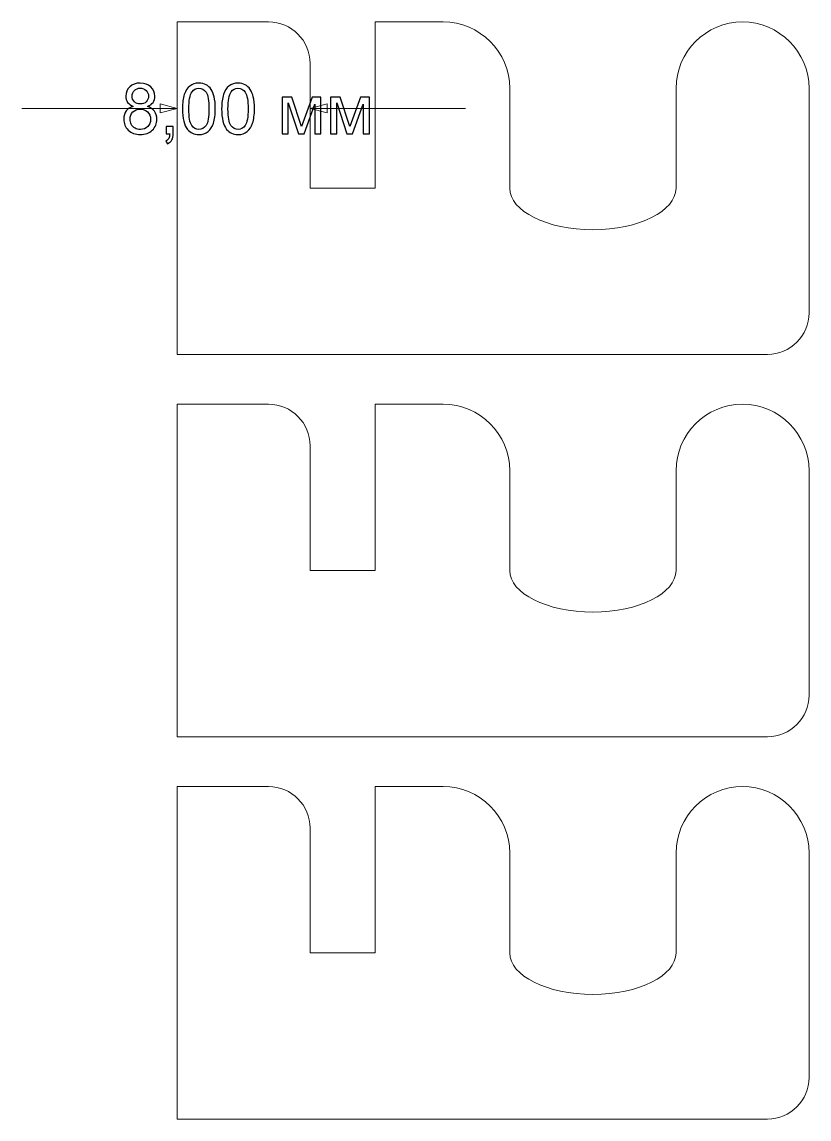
# Model space of a CAD drawing. Header units: millimetres. Extents: x -86 to 530, y -119 to 135.
# Drawn here: x 351 to 398.4, y -119.1 to -53.1 of the extents above; entities that cross this region are included whole.
import ezdxf

# ---------------------------------------------------------------- set-up
doc = ezdxf.new("R2010")
doc.units = ezdxf.units.MM
doc.header["$MEASUREMENT"] = 0
doc.layers.add('layer 2', color=7, linetype='Continuous')
doc.layers.add('layer 3', color=7, linetype='Continuous')

msp = doc.modelspace()

# ---------------------------------------------------------------- linework, layer by layer
at = {"layer": 'layer 2', "color": 242, "lineweight": 9}
for points in [[(362.8539, -53.1327), (362.8539, -53.1327), (364.3539, -53.1327), (364.3539, -53.1327), (364.3539, -53.1327), (364.3539, -53.1327), (365.8539, -53.1327), (365.8539, -53.1327), (365.8539, -53.1327), (367.2309, -53.1327), (368.3539, -54.2558), (368.3539, -55.6327), (368.3539, -55.6327), (368.3539, -55.6327), (368.3539, -57.8262), (368.3539, -57.8262), (368.3539, -57.8262), (368.3539, -57.8262), (368.3539, -63.1327), (368.3539, -63.1327), (368.3539, -63.1327), (368.3539, -63.1327), (369.8539, -63.1327), (369.8539, -63.1327), (369.8539, -63.1327), (369.8539, -63.1327), (372.267, -63.1327), (372.267, -63.1327), (372.267, -63.1327), (372.267, -63.1327), (372.267, -61.2857), (372.267, -61.2857), (372.267, -61.2857), (372.267, -61.2857), (372.267, -53.1327), (372.267, -53.1327), (372.267, -53.1327), (372.267, -53.1327), (374.8539, -53.1327), (374.8539, -53.1327), (374.8539, -53.1327), (374.8539, -53.1327), (376.1801, -53.1327), (376.1801, -53.1327), (376.1801, -53.1327), (376.1801, -53.1327), (376.3539, -53.1327), (376.3539, -53.1327), (376.3539, -53.1327), (378.5539, -53.1327), (380.3539, -54.9327), (380.3539, -57.1327), (380.3539, -57.1327), (380.3539, -57.1327), (380.3539, -63.1327), (380.3539, -63.1327), (380.3539, -63.1327), (380.3539, -64.5134), (382.5925, -65.6327), (385.3539, -65.6327), (385.3539, -65.6327), (388.1153, -65.6327), (390.3539, -64.5134), (390.3539, -63.1327), (390.3539, -63.1327), (390.3539, -63.1327), (390.3539, -57.1326), (390.3539, -57.1326), (390.3539, -57.1326), (390.3539, -54.9326), (392.1537, -53.1327), (394.3537, -53.1327), (394.3537, -53.1327), (394.3537, -53.1327), (394.3541, -53.1327), (394.3541, -53.1327), (394.3541, -53.1327), (396.5541, -53.1327), (398.3539, -54.9326), (398.3539, -57.1326), (398.3539, -57.1326), (398.3539, -57.1326), (398.3539, -70.6327), (398.3539, -70.6327), (398.3539, -70.6327), (398.3539, -72.0097), (397.2309, -73.1327), (395.8539, -73.1327), (395.8539, -73.1327), (395.8539, -73.1327), (390.3539, -73.1327), (390.3539, -73.1327), (390.3539, -73.1327), (390.3539, -73.1327), (380.3539, -73.1327), (380.3539, -73.1327), (380.3539, -73.1327), (380.3539, -73.1327), (372.3539, -73.1327), (372.3539, -73.1327), (372.3539, -73.1327), (372.3539, -73.1327), (368.3539, -73.1327), (368.3539, -73.1327), (368.3539, -73.1327), (368.3539, -73.1327), (364.3539, -73.1327), (364.3539, -73.1327), (364.3539, -73.1327), (364.3539, -73.1327), (362.8539, -73.1327), (362.8539, -73.1327), (362.8539, -73.1327), (362.8539, -73.1327), (360.3539, -73.1327), (360.3539, -73.1327), (360.3539, -73.1327), (360.3539, -73.1327), (360.3539, -70.6327), (360.3539, -70.6327), (360.3539, -70.6327), (360.3539, -70.6327), (360.3539, -55.6327), (360.3539, -55.6327), (360.3539, -55.6327), (360.3539, -55.6327), (360.3539, -53.1327), (360.3539, -53.1327), (360.3539, -53.1327), (360.3539, -53.1327), (362.8539, -53.1327), (362.8539, -53.1327)], [(362.8539, -76.1327), (362.8539, -76.1327), (364.3539, -76.1327), (364.3539, -76.1327), (364.3539, -76.1327), (364.3539, -76.1327), (365.8539, -76.1327), (365.8539, -76.1327), (365.8539, -76.1327), (367.2309, -76.1327), (368.3539, -77.2558), (368.3539, -78.6327), (368.3539, -78.6327), (368.3539, -78.6327), (368.3539, -80.8262), (368.3539, -80.8262), (368.3539, -80.8262), (368.3539, -80.8262), (368.3539, -86.1327), (368.3539, -86.1327), (368.3539, -86.1327), (368.3539, -86.1327), (369.8539, -86.1327), (369.8539, -86.1327), (369.8539, -86.1327), (369.8539, -86.1327), (372.267, -86.1327), (372.267, -86.1327), (372.267, -86.1327), (372.267, -86.1327), (372.267, -84.2857), (372.267, -84.2857), (372.267, -84.2857), (372.267, -84.2857), (372.267, -76.1327), (372.267, -76.1327), (372.267, -76.1327), (372.267, -76.1327), (374.8539, -76.1327), (374.8539, -76.1327), (374.8539, -76.1327), (374.8539, -76.1327), (376.1801, -76.1327), (376.1801, -76.1327), (376.1801, -76.1327), (376.1801, -76.1327), (376.3539, -76.1327), (376.3539, -76.1327), (376.3539, -76.1327), (378.5539, -76.1327), (380.3539, -77.9327), (380.3539, -80.1327), (380.3539, -80.1327), (380.3539, -80.1327), (380.3539, -86.1327), (380.3539, -86.1327), (380.3539, -86.1327), (380.3539, -87.5134), (382.5925, -88.6327), (385.3539, -88.6327), (385.3539, -88.6327), (388.1153, -88.6327), (390.3539, -87.5134), (390.3539, -86.1327), (390.3539, -86.1327), (390.3539, -86.1327), (390.3539, -80.1326), (390.3539, -80.1326), (390.3539, -80.1326), (390.3539, -77.9326), (392.1537, -76.1327), (394.3537, -76.1327), (394.3537, -76.1327), (394.3537, -76.1327), (394.3541, -76.1327), (394.3541, -76.1327), (394.3541, -76.1327), (396.5541, -76.1327), (398.3539, -77.9326), (398.3539, -80.1326), (398.3539, -80.1326), (398.3539, -80.1326), (398.3539, -93.6327), (398.3539, -93.6327), (398.3539, -93.6327), (398.3539, -95.0097), (397.2309, -96.1327), (395.8539, -96.1327), (395.8539, -96.1327), (395.8539, -96.1327), (390.3539, -96.1327), (390.3539, -96.1327), (390.3539, -96.1327), (390.3539, -96.1327), (380.3539, -96.1327), (380.3539, -96.1327), (380.3539, -96.1327), (380.3539, -96.1327), (372.3539, -96.1327), (372.3539, -96.1327), (372.3539, -96.1327), (372.3539, -96.1327), (368.3539, -96.1327), (368.3539, -96.1327), (368.3539, -96.1327), (368.3539, -96.1327), (364.3539, -96.1327), (364.3539, -96.1327), (364.3539, -96.1327), (364.3539, -96.1327), (362.8539, -96.1327), (362.8539, -96.1327), (362.8539, -96.1327), (362.8539, -96.1327), (360.3539, -96.1327), (360.3539, -96.1327), (360.3539, -96.1327), (360.3539, -96.1327), (360.3539, -93.6327), (360.3539, -93.6327), (360.3539, -93.6327), (360.3539, -93.6327), (360.3539, -78.6327), (360.3539, -78.6327), (360.3539, -78.6327), (360.3539, -78.6327), (360.3539, -76.1327), (360.3539, -76.1327), (360.3539, -76.1327), (360.3539, -76.1327), (362.8539, -76.1327), (362.8539, -76.1327)], [(362.8539, -99.1327), (362.8539, -99.1327), (364.3539, -99.1327), (364.3539, -99.1327), (364.3539, -99.1327), (364.3539, -99.1327), (365.8539, -99.1327), (365.8539, -99.1327), (365.8539, -99.1327), (367.2309, -99.1327), (368.3539, -100.2558), (368.3539, -101.6327), (368.3539, -101.6327), (368.3539, -101.6327), (368.3539, -103.8262), (368.3539, -103.8262), (368.3539, -103.8262), (368.3539, -103.8262), (368.3539, -109.1327), (368.3539, -109.1327), (368.3539, -109.1327), (368.3539, -109.1327), (369.8539, -109.1327), (369.8539, -109.1327), (369.8539, -109.1327), (369.8539, -109.1327), (372.267, -109.1327), (372.267, -109.1327), (372.267, -109.1327), (372.267, -109.1327), (372.267, -107.2857), (372.267, -107.2857), (372.267, -107.2857), (372.267, -107.2857), (372.267, -99.1327), (372.267, -99.1327), (372.267, -99.1327), (372.267, -99.1327), (374.8539, -99.1327), (374.8539, -99.1327), (374.8539, -99.1327), (374.8539, -99.1327), (376.1801, -99.1327), (376.1801, -99.1327), (376.1801, -99.1327), (376.1801, -99.1327), (376.3539, -99.1327), (376.3539, -99.1327), (376.3539, -99.1327), (378.5539, -99.1327), (380.3539, -100.9327), (380.3539, -103.1327), (380.3539, -103.1327), (380.3539, -103.1327), (380.3539, -109.1327), (380.3539, -109.1327), (380.3539, -109.1327), (380.3539, -110.5134), (382.5925, -111.6327), (385.3539, -111.6327), (385.3539, -111.6327), (388.1153, -111.6327), (390.3539, -110.5134), (390.3539, -109.1327), (390.3539, -109.1327), (390.3539, -109.1327), (390.3539, -103.1326), (390.3539, -103.1326), (390.3539, -103.1326), (390.3539, -100.9326), (392.1537, -99.1327), (394.3537, -99.1327), (394.3537, -99.1327), (394.3537, -99.1327), (394.3541, -99.1327), (394.3541, -99.1327), (394.3541, -99.1327), (396.5541, -99.1327), (398.3539, -100.9326), (398.3539, -103.1326), (398.3539, -103.1326), (398.3539, -103.1326), (398.3539, -116.6327), (398.3539, -116.6327), (398.3539, -116.6327), (398.3539, -118.0097), (397.2309, -119.1327), (395.8539, -119.1327), (395.8539, -119.1327), (395.8539, -119.1327), (390.3539, -119.1327), (390.3539, -119.1327), (390.3539, -119.1327), (390.3539, -119.1327), (380.3539, -119.1327), (380.3539, -119.1327), (380.3539, -119.1327), (380.3539, -119.1327), (372.3539, -119.1327), (372.3539, -119.1327), (372.3539, -119.1327), (372.3539, -119.1327), (368.3539, -119.1327), (368.3539, -119.1327), (368.3539, -119.1327), (368.3539, -119.1327), (364.3539, -119.1327), (364.3539, -119.1327), (364.3539, -119.1327), (364.3539, -119.1327), (362.8539, -119.1327), (362.8539, -119.1327), (362.8539, -119.1327), (362.8539, -119.1327), (360.3539, -119.1327), (360.3539, -119.1327), (360.3539, -119.1327), (360.3539, -119.1327), (360.3539, -116.6327), (360.3539, -116.6327), (360.3539, -116.6327), (360.3539, -116.6327), (360.3539, -101.6327), (360.3539, -101.6327), (360.3539, -101.6327), (360.3539, -101.6327), (360.3539, -99.1327), (360.3539, -99.1327), (360.3539, -99.1327), (360.3539, -99.1327), (362.8539, -99.1327), (362.8539, -99.1327)]]:
    msp.add_open_spline(points, degree=3, knots=[0, 0, 0, 0, 0.0294118, 0.0294118, 0.0294118, 0.0294118, 0.0588235, 0.0588235, 0.0588235, 0.0588235, 0.0882353, 0.0882353, 0.0882353, 0.0882353, 0.1176471, 0.1176471, 0.1176471, 0.1176471, 0.1470588, 0.1470588, 0.1470588, 0.1470588, 0.1764706, 0.1764706, 0.1764706, 0.1764706, 0.2058824, 0.2058824, 0.2058824, 0.2058824, 0.2352941, 0.2352941, 0.2352941, 0.2352941, 0.2647059, 0.2647059, 0.2647059, 0.2647059, 0.2941176, 0.2941176, 0.2941176, 0.2941176, 0.3235294, 0.3235294, 0.3235294, 0.3235294, 0.3529412, 0.3529412, 0.3529412, 0.3529412, 0.3823529, 0.3823529, 0.3823529, 0.3823529, 0.4117647, 0.4117647, 0.4117647, 0.4117647, 0.4411765, 0.4411765, 0.4411765, 0.4411765, 0.4705882, 0.4705882, 0.4705882, 0.4705882, 0.5, 0.5, 0.5, 0.5, 0.5294118, 0.5294118, 0.5294118, 0.5294118, 0.5588235, 0.5588235, 0.5588235, 0.5588235, 0.5882353, 0.5882353, 0.5882353, 0.5882353, 0.6176471, 0.6176471, 0.6176471, 0.6176471, 0.6470588, 0.6470588, 0.6470588, 0.6470588, 0.6764706, 0.6764706, 0.6764706, 0.6764706, 0.7058824, 0.7058824, 0.7058824, 0.7058824, 0.7352941, 0.7352941, 0.7352941, 0.7352941, 0.7647059, 0.7647059, 0.7647059, 0.7647059, 0.7941176, 0.7941176, 0.7941176, 0.7941176, 0.8235294, 0.8235294, 0.8235294, 0.8235294, 0.8529412, 0.8529412, 0.8529412, 0.8529412, 0.8823529, 0.8823529, 0.8823529, 0.8823529, 0.9117647, 0.9117647, 0.9117647, 0.9117647, 0.9411765, 0.9411765, 0.9411765, 0.9411765, 1, 1, 1, 1], dxfattribs=at)
at = {"layer": 'layer 3', "color": 155, "lineweight": 9}
for points in [[(360.3539, -58.6911), (360.3539, -58.6911), (360.3539, -55.8334), (360.3539, -55.8334)], [(368.3539, -58.6911), (368.3539, -58.6911), (368.3539, -55.8334), (368.3539, -55.8334)], [(360.3539, -58.3334), (360.3539, -58.3334), (351.0212, -58.3334), (351.0212, -58.3334)], [(377.6866, -58.3334), (377.6866, -58.3334), (368.3539, -58.3334), (368.3539, -58.3334)]]:
    msp.add_open_spline(points, degree=3, dxfattribs=at)
at = {"layer": 'layer 3', "color": 155}
for points, knots in [([(357.7189, -58.212), (357.5644, -58.1555), (357.4501, -58.0744), (357.3753, -57.97), (357.3753, -57.97), (357.3012, -57.8648), (357.2638, -57.7393), (357.2638, -57.5932), (357.2638, -57.5932), (357.2638, -57.3724), (357.3429, -57.1875), (357.5009, -57.0372), (357.5009, -57.0372), (357.6596, -56.887), (357.8699, -56.8115), (358.1331, -56.8115), (358.1331, -56.8115), (358.3969, -56.8115), (358.61, -56.8884), (358.7709, -57.0422), (358.7709, -57.0422), (358.9318, -57.196), (359.0122, -57.383), (359.0122, -57.6038), (359.0122, -57.6038), (359.0122, -57.7442), (358.9755, -57.867), (358.9021, -57.9707), (358.9021, -57.9707), (358.8287, -58.0751), (358.7173, -58.1555), (358.567, -58.212), (358.567, -58.212), (358.7525, -58.2727), (358.8929, -58.37), (358.9896, -58.5055), (358.9896, -58.5055), (359.0863, -58.6402), (359.1349, -58.8011), (359.1349, -58.9888), (359.1349, -58.9888), (359.1349, -59.2477), (359.0432, -59.465), (358.8605, -59.6414), (358.8605, -59.6414), (358.677, -59.8178), (358.4365, -59.906), (358.138, -59.906), (358.138, -59.906), (357.8396, -59.906), (357.599, -59.8178), (357.4155, -59.6407), (357.4155, -59.6407), (357.2328, -59.4636), (357.1411, -59.2428), (357.1411, -58.9782), (357.1411, -58.9782), (357.1411, -58.7814), (357.1912, -58.6163), (357.2913, -58.4836), (357.2913, -58.4836), (357.3915, -58.3503), (357.5341, -58.26), (357.7189, -58.212)], [0, 0, 0, 0, 0.0588235, 0.0588235, 0.0588235, 0.0588235, 0.1176471, 0.1176471, 0.1176471, 0.1176471, 0.1764706, 0.1764706, 0.1764706, 0.1764706, 0.2352941, 0.2352941, 0.2352941, 0.2352941, 0.2941176, 0.2941176, 0.2941176, 0.2941176, 0.3529412, 0.3529412, 0.3529412, 0.3529412, 0.4117647, 0.4117647, 0.4117647, 0.4117647, 0.4705882, 0.4705882, 0.4705882, 0.4705882, 0.5294118, 0.5294118, 0.5294118, 0.5294118, 0.5882353, 0.5882353, 0.5882353, 0.5882353, 0.6470588, 0.6470588, 0.6470588, 0.6470588, 0.7058824, 0.7058824, 0.7058824, 0.7058824, 0.7647059, 0.7647059, 0.7647059, 0.7647059, 0.8235294, 0.8235294, 0.8235294, 0.8235294, 0.8823529, 0.8823529, 0.8823529, 0.8823529, 1, 1, 1, 1]), ([(357.6448, -57.5798), (357.6448, -57.7237), (357.6907, -57.8409), (357.7817, -57.9319), (357.7817, -57.9319), (357.8734, -58.0229), (357.9934, -58.0687), (358.1422, -58.0687), (358.1422, -58.0687), (358.2869, -58.0687), (358.404, -58.0236), (358.495, -57.9333), (358.495, -57.9333), (358.586, -57.843), (358.6312, -57.7322), (358.6312, -57.601), (358.6312, -57.601), (358.6312, -57.4641), (358.5846, -57.3491), (358.4908, -57.256), (358.4908, -57.256), (358.3976, -57.1628), (358.2798, -57.1163), (358.138, -57.1163), (358.138, -57.1163), (357.9948, -57.1163), (357.877, -57.1621), (357.7838, -57.2531), (357.7838, -57.2531), (357.6914, -57.3441), (357.6448, -57.4528), (357.6448, -57.5798)], [0, 0, 0, 0, 0.1111111, 0.1111111, 0.1111111, 0.1111111, 0.2222222, 0.2222222, 0.2222222, 0.2222222, 0.3333333, 0.3333333, 0.3333333, 0.3333333, 0.4444444, 0.4444444, 0.4444444, 0.4444444, 0.5555556, 0.5555556, 0.5555556, 0.5555556, 0.6666667, 0.6666667, 0.6666667, 0.6666667, 0.7777778, 0.7777778, 0.7777778, 0.7777778, 1, 1, 1, 1]), ([(360.6759, -58.3594), (360.6759, -58.0017), (360.7126, -57.7124), (360.786, -57.4937), (360.786, -57.4937), (360.86, -57.2743), (360.9694, -57.1057), (361.1148, -56.9878), (361.1148, -56.9878), (361.2594, -56.87), (361.4421, -56.8115), (361.6623, -56.8115), (361.6623, -56.8115), (361.8245, -56.8115), (361.9671, -56.8439), (362.0905, -56.9095), (362.0905, -56.9095), (362.2133, -56.9751), (362.3149, -57.0697), (362.3939, -57.1932), (362.3939, -57.1932), (362.4729, -57.3159), (362.535, -57.4662), (362.5802, -57.6433), (362.5802, -57.6433), (362.626, -57.8204), (362.6486, -58.0596), (362.6486, -58.3594), (362.6486, -58.3594), (362.6486, -58.715), (362.6119, -59.0029), (362.5393, -59.2216), (362.5393, -59.2216), (362.4666, -59.441), (362.3572, -59.6097), (362.2119, -59.7282), (362.2119, -59.7282), (362.0672, -59.8467), (361.8838, -59.906), (361.6623, -59.906), (361.6623, -59.906), (361.3709, -59.906), (361.1416, -59.8023), (360.9751, -59.5941), (360.9751, -59.5941), (360.7754, -59.3401), (360.6759, -58.9288), (360.6759, -58.3594)], [0, 0, 0, 0, 0.0769231, 0.0769231, 0.0769231, 0.0769231, 0.1538462, 0.1538462, 0.1538462, 0.1538462, 0.2307692, 0.2307692, 0.2307692, 0.2307692, 0.3076923, 0.3076923, 0.3076923, 0.3076923, 0.3846154, 0.3846154, 0.3846154, 0.3846154, 0.4615385, 0.4615385, 0.4615385, 0.4615385, 0.5384615, 0.5384615, 0.5384615, 0.5384615, 0.6153846, 0.6153846, 0.6153846, 0.6153846, 0.6923077, 0.6923077, 0.6923077, 0.6923077, 0.7692308, 0.7692308, 0.7692308, 0.7692308, 0.8461538, 0.8461538, 0.8461538, 0.8461538, 1, 1, 1, 1]), ([(361.0569, -58.3608), (361.0569, -58.8597), (361.1148, -59.1913), (361.2312, -59.355), (361.2312, -59.355), (361.3476, -59.5194), (361.4915, -59.6012), (361.6623, -59.6012), (361.6623, -59.6012), (361.833, -59.6012), (361.9769, -59.5187), (362.0933, -59.3543), (362.0933, -59.3543), (362.2098, -59.1892), (362.2676, -58.8583), (362.2676, -58.3608), (362.2676, -58.3608), (362.2676, -57.862), (362.2098, -57.5304), (362.0933, -57.3667), (362.0933, -57.3667), (361.9776, -57.2023), (361.8323, -57.1205), (361.658, -57.1205), (361.658, -57.1205), (361.4873, -57.1205), (361.3504, -57.1932), (361.2481, -57.3378), (361.2481, -57.3378), (361.1204, -57.5219), (361.0569, -57.8634), (361.0569, -58.3608)], [0, 0, 0, 0, 0.1111111, 0.1111111, 0.1111111, 0.1111111, 0.2222222, 0.2222222, 0.2222222, 0.2222222, 0.3333333, 0.3333333, 0.3333333, 0.3333333, 0.4444444, 0.4444444, 0.4444444, 0.4444444, 0.5555556, 0.5555556, 0.5555556, 0.5555556, 0.6666667, 0.6666667, 0.6666667, 0.6666667, 0.7777778, 0.7777778, 0.7777778, 0.7777778, 1, 1, 1, 1]), ([(363.0303, -58.3594), (363.0303, -58.0017), (363.067, -57.7124), (363.1404, -57.4937), (363.1404, -57.4937), (363.2144, -57.2743), (363.3238, -57.1057), (363.4692, -56.9878), (363.4692, -56.9878), (363.6138, -56.87), (363.7965, -56.8115), (364.0167, -56.8115), (364.0167, -56.8115), (364.1789, -56.8115), (364.3215, -56.8439), (364.4449, -56.9095), (364.4449, -56.9095), (364.5677, -56.9751), (364.6693, -57.0697), (364.7483, -57.1932), (364.7483, -57.1932), (364.8273, -57.3159), (364.8894, -57.4662), (364.9346, -57.6433), (364.9346, -57.6433), (364.9804, -57.8204), (365.003, -58.0596), (365.003, -58.3594), (365.003, -58.3594), (365.003, -58.715), (364.9663, -59.0029), (364.8937, -59.2216), (364.8937, -59.2216), (364.821, -59.441), (364.7116, -59.6097), (364.5663, -59.7282), (364.5663, -59.7282), (364.4216, -59.8467), (364.2382, -59.906), (364.0167, -59.906), (364.0167, -59.906), (363.7253, -59.906), (363.496, -59.8023), (363.3295, -59.5941), (363.3295, -59.5941), (363.1298, -59.3401), (363.0303, -58.9288), (363.0303, -58.3594)], [0, 0, 0, 0, 0.0769231, 0.0769231, 0.0769231, 0.0769231, 0.1538462, 0.1538462, 0.1538462, 0.1538462, 0.2307692, 0.2307692, 0.2307692, 0.2307692, 0.3076923, 0.3076923, 0.3076923, 0.3076923, 0.3846154, 0.3846154, 0.3846154, 0.3846154, 0.4615385, 0.4615385, 0.4615385, 0.4615385, 0.5384615, 0.5384615, 0.5384615, 0.5384615, 0.6153846, 0.6153846, 0.6153846, 0.6153846, 0.6923077, 0.6923077, 0.6923077, 0.6923077, 0.7692308, 0.7692308, 0.7692308, 0.7692308, 0.8461538, 0.8461538, 0.8461538, 0.8461538, 1, 1, 1, 1]), ([(363.4113, -58.3608), (363.4113, -58.8597), (363.4692, -59.1913), (363.5856, -59.355), (363.5856, -59.355), (363.702, -59.5194), (363.8459, -59.6012), (364.0167, -59.6012), (364.0167, -59.6012), (364.1874, -59.6012), (364.3313, -59.5187), (364.4477, -59.3543), (364.4477, -59.3543), (364.5642, -59.1892), (364.622, -58.8583), (364.622, -58.3608), (364.622, -58.3608), (364.622, -57.862), (364.5642, -57.5304), (364.4477, -57.3667), (364.4477, -57.3667), (364.332, -57.2023), (364.1867, -57.1205), (364.0124, -57.1205), (364.0124, -57.1205), (363.8417, -57.1205), (363.7048, -57.1932), (363.6025, -57.3378), (363.6025, -57.3378), (363.4748, -57.5219), (363.4113, -57.8634), (363.4113, -58.3608)], [0, 0, 0, 0, 0.1111111, 0.1111111, 0.1111111, 0.1111111, 0.2222222, 0.2222222, 0.2222222, 0.2222222, 0.3333333, 0.3333333, 0.3333333, 0.3333333, 0.4444444, 0.4444444, 0.4444444, 0.4444444, 0.5555556, 0.5555556, 0.5555556, 0.5555556, 0.6666667, 0.6666667, 0.6666667, 0.6666667, 0.7777778, 0.7777778, 0.7777778, 0.7777778, 1, 1, 1, 1]), ([(366.6752, -57.6581), (366.6752, -57.6581), (367.2481, -57.6581), (367.2481, -57.6581), (367.2481, -57.6581), (367.2481, -57.6581), (367.8288, -59.4163), (367.8288, -59.4163), (367.8288, -59.4163), (367.8288, -59.4163), (368.4715, -57.6581), (368.4715, -57.6581), (368.4715, -57.6581), (368.4715, -57.6581), (369.0035, -57.6581), (369.0035, -57.6581), (369.0035, -57.6581), (369.0035, -57.6581), (369.0035, -59.8552), (369.0035, -59.8552), (369.0035, -59.8552), (369.0035, -59.8552), (368.631, -59.8552), (368.631, -59.8552), (368.631, -59.8552), (368.631, -59.8552), (368.631, -58.0864), (368.631, -58.0864), (368.631, -58.0864), (368.631, -58.0864), (367.984, -59.8552), (367.984, -59.8552), (367.984, -59.8552), (367.984, -59.8552), (367.651, -59.8552), (367.651, -59.8552), (367.651, -59.8552), (367.651, -59.8552), (367.0393, -58.0017), (367.0393, -58.0017), (367.0393, -58.0017), (367.0393, -58.0017), (367.0393, -59.8552), (367.0393, -59.8552), (367.0393, -59.8552), (367.0393, -59.8552), (366.6752, -59.8552), (366.6752, -59.8552), (366.6752, -59.8552), (366.6752, -59.8552), (366.6752, -57.6581), (366.6752, -57.6581)], [0, 0, 0, 0, 0.0714286, 0.0714286, 0.0714286, 0.0714286, 0.1428571, 0.1428571, 0.1428571, 0.1428571, 0.2142857, 0.2142857, 0.2142857, 0.2142857, 0.2857143, 0.2857143, 0.2857143, 0.2857143, 0.3571429, 0.3571429, 0.3571429, 0.3571429, 0.4285714, 0.4285714, 0.4285714, 0.4285714, 0.5, 0.5, 0.5, 0.5, 0.5714286, 0.5714286, 0.5714286, 0.5714286, 0.6428571, 0.6428571, 0.6428571, 0.6428571, 0.7142857, 0.7142857, 0.7142857, 0.7142857, 0.7857143, 0.7857143, 0.7857143, 0.7857143, 0.8571429, 0.8571429, 0.8571429, 0.8571429, 1, 1, 1, 1]), ([(369.5856, -57.6581), (369.5856, -57.6581), (370.1585, -57.6581), (370.1585, -57.6581), (370.1585, -57.6581), (370.1585, -57.6581), (370.7392, -59.4163), (370.7392, -59.4163), (370.7392, -59.4163), (370.7392, -59.4163), (371.3819, -57.6581), (371.3819, -57.6581), (371.3819, -57.6581), (371.3819, -57.6581), (371.9139, -57.6581), (371.9139, -57.6581), (371.9139, -57.6581), (371.9139, -57.6581), (371.9139, -59.8552), (371.9139, -59.8552), (371.9139, -59.8552), (371.9139, -59.8552), (371.5414, -59.8552), (371.5414, -59.8552), (371.5414, -59.8552), (371.5414, -59.8552), (371.5414, -58.0864), (371.5414, -58.0864), (371.5414, -58.0864), (371.5414, -58.0864), (370.8944, -59.8552), (370.8944, -59.8552), (370.8944, -59.8552), (370.8944, -59.8552), (370.5614, -59.8552), (370.5614, -59.8552), (370.5614, -59.8552), (370.5614, -59.8552), (369.9497, -58.0017), (369.9497, -58.0017), (369.9497, -58.0017), (369.9497, -58.0017), (369.9497, -59.8552), (369.9497, -59.8552), (369.9497, -59.8552), (369.9497, -59.8552), (369.5856, -59.8552), (369.5856, -59.8552), (369.5856, -59.8552), (369.5856, -59.8552), (369.5856, -57.6581), (369.5856, -57.6581)], [0, 0, 0, 0, 0.0714286, 0.0714286, 0.0714286, 0.0714286, 0.1428571, 0.1428571, 0.1428571, 0.1428571, 0.2142857, 0.2142857, 0.2142857, 0.2142857, 0.2857143, 0.2857143, 0.2857143, 0.2857143, 0.3571429, 0.3571429, 0.3571429, 0.3571429, 0.4285714, 0.4285714, 0.4285714, 0.4285714, 0.5, 0.5, 0.5, 0.5, 0.5714286, 0.5714286, 0.5714286, 0.5714286, 0.6428571, 0.6428571, 0.6428571, 0.6428571, 0.7142857, 0.7142857, 0.7142857, 0.7142857, 0.7857143, 0.7857143, 0.7857143, 0.7857143, 0.8571429, 0.8571429, 0.8571429, 0.8571429, 1, 1, 1, 1]), ([(357.5221, -58.981), (357.5221, -59.0876), (357.5468, -59.1899), (357.5961, -59.2893), (357.5961, -59.2893), (357.6455, -59.3881), (357.7203, -59.465), (357.8205, -59.5194), (357.8205, -59.5194), (357.92, -59.5737), (358.0272, -59.6012), (358.1408, -59.6012), (358.1408, -59.6012), (358.32, -59.6012), (358.4668, -59.5441), (358.5818, -59.4298), (358.5818, -59.4298), (358.6968, -59.3155), (358.754, -59.1701), (358.754, -58.9937), (358.754, -58.9937), (358.754, -58.8145), (358.6947, -58.6663), (358.5769, -58.5492), (358.5769, -58.5492), (358.4583, -58.4321), (358.3088, -58.3735), (358.1288, -58.3735), (358.1288, -58.3735), (357.9524, -58.3735), (357.8078, -58.4314), (357.6935, -58.5471), (357.6935, -58.5471), (357.5792, -58.6628), (357.5221, -58.8075), (357.5221, -58.981)], [0, 0, 0, 0, 0.1, 0.1, 0.1, 0.1, 0.2, 0.2, 0.2, 0.2, 0.3, 0.3, 0.3, 0.3, 0.4, 0.4, 0.4, 0.4, 0.5, 0.5, 0.5, 0.5, 0.6, 0.6, 0.6, 0.6, 0.7, 0.7, 0.7, 0.7, 0.8, 0.8, 0.8, 0.8, 1, 1, 1, 1]), ([(359.6987, -59.8552), (359.6987, -59.8552), (359.6987, -59.4319), (359.6987, -59.4319), (359.6987, -59.4319), (359.6987, -59.4319), (360.122, -59.4319), (360.122, -59.4319), (360.122, -59.4319), (360.122, -59.4319), (360.122, -59.8552), (360.122, -59.8552), (360.122, -59.8552), (360.122, -60.0111), (360.0945, -60.1374), (360.0387, -60.2334), (360.0387, -60.2334), (359.9837, -60.3293), (359.8955, -60.4041), (359.7749, -60.4563), (359.7749, -60.4563), (359.7749, -60.4563), (359.6733, -60.2955), (359.6733, -60.2955), (359.6733, -60.2955), (359.7523, -60.2609), (359.8101, -60.2101), (359.8468, -60.1438), (359.8468, -60.1438), (359.8842, -60.0767), (359.9054, -59.9808), (359.9096, -59.8552), (359.9096, -59.8552), (359.9096, -59.8552), (359.6987, -59.8552), (359.6987, -59.8552)], [0, 0, 0, 0, 0.1, 0.1, 0.1, 0.1, 0.2, 0.2, 0.2, 0.2, 0.3, 0.3, 0.3, 0.3, 0.4, 0.4, 0.4, 0.4, 0.5, 0.5, 0.5, 0.5, 0.6, 0.6, 0.6, 0.6, 0.7, 0.7, 0.7, 0.7, 0.8, 0.8, 0.8, 0.8, 1, 1, 1, 1])]:
    msp.add_open_spline(points, degree=3, knots=knots, dxfattribs=at)
at = {"layer": 'layer 3', "color": 155, "lineweight": 9}
for points in [[(359.3379, -58.0611), (359.3379, -58.0611), (360.3539, -58.3334), (360.3539, -58.3334), (360.3539, -58.3334), (360.3539, -58.3334), (359.3379, -58.6056), (359.3379, -58.6056), (359.3379, -58.6056), (359.3379, -58.6056), (359.3379, -58.0611), (359.3379, -58.0611)], [(369.3698, -58.0611), (369.3698, -58.0611), (368.3539, -58.3334), (368.3539, -58.3334), (368.3539, -58.3334), (368.3539, -58.3334), (369.3698, -58.6056), (369.3698, -58.6056), (369.3698, -58.6056), (369.3698, -58.6056), (369.3698, -58.0611), (369.3698, -58.0611)]]:
    msp.add_open_spline(points, degree=3, knots=[0, 0, 0, 0, 0.25, 0.25, 0.25, 0.25, 0.5, 0.5, 0.5, 0.5, 1, 1, 1, 1], dxfattribs=at)

doc.saveas('drawing.dxf')
